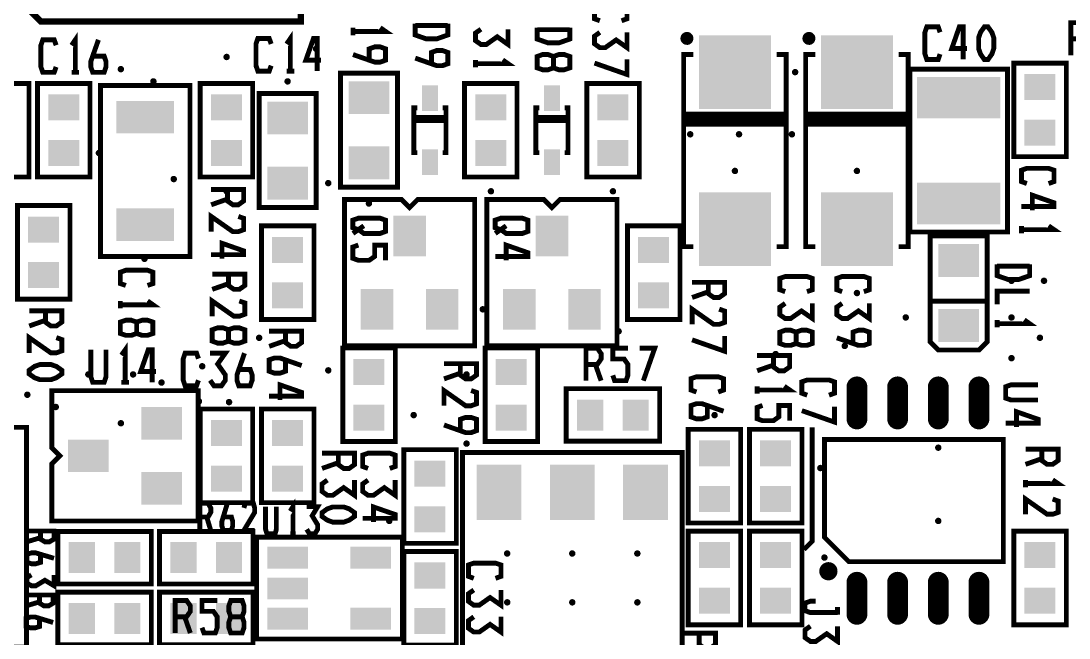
# Model space of a CAD drawing. Extents: x 0 to 118, y -6 to 50.
# Drawn here: x 47.55 to 80.28, y 10.82 to 30.08 of the extents above; entities that cross this region are included whole.
import ezdxf

# ---------------------------------------------------------------- set-up
doc = ezdxf.new("R2010")
doc.units = 0
doc.header["$MEASUREMENT"] = 0
doc.layers.get('0').update_dxf_attribs({"linetype": 'CONTINUOUS'})
for name, color, linetype in [('22-304-0_SMT', 254, 'CONTINUOUS'), ('22-304-0_SST', 1, 'CONTINUOUS'), ('THRUHOLE_TAP', 11, 'CONTINUOUS')]:
    doc.layers.add(name, color=color, linetype=linetype)

# ---------------------------------------------------------------- blocks, each defined once
blk = doc.blocks.new('RECTANGLE_2')
blk.add_solid([(0.4826, 0.4064), (0.4826, -0.4064), (-0.4826, 0.4064), (-0.4826, -0.4064)])
blk = doc.blocks.new('RECTANGLE_3')
blk.add_solid([(0.63627, 0.51308), (0.63627, -0.51308), (-0.63627, 0.51308), (-0.63627, -0.51308)])
blk = doc.blocks.new('RECTANGLE_5')
blk.add_solid([(0.9017, 0.508), (0.9017, -0.508), (-0.9017, 0.508), (-0.9017, -0.508)])
blk = doc.blocks.new('RECTANGLE_6')
blk.add_solid([(0.4064, 0.4826), (0.4064, -0.4826), (-0.4064, 0.4826), (-0.4064, -0.4826)])
blk = doc.blocks.new('RECTANGLE_7')
blk.add_solid([(1.12522, 1.14935), (1.12522, -1.14935), (-1.12522, 1.14935), (-1.12522, -1.14935)])
blk = doc.blocks.new('RECTANGLE_8')
blk.add_solid([(1.30048, 0.6477), (1.30048, -0.6477), (-1.30048, 0.6477), (-1.30048, -0.6477)])
blk = doc.blocks.new('RECTANGLE_14')
blk.add_solid([(0.508, 0.635), (0.508, -0.635), (-0.508, 0.635), (-0.508, -0.635)])
blk = doc.blocks.new('RECTANGLE_16')
blk.add_solid([(0.25019, 0.40005), (0.25019, -0.40005), (-0.25019, 0.40005), (-0.25019, -0.40005)])
blk = doc.blocks.new('RECTANGLE_30')
blk.add_solid([(0.635, 0.508), (0.635, -0.508), (-0.635, 0.508), (-0.635, -0.508)])
blk = doc.blocks.new('OBLONG_36')
at = {"const_width": 0.65024}
blk.add_lwpolyline([(0, 0.50038), (0, -0.50038)], dxfattribs=at)
at = {"const_width": 0.32512}
for points in [[(-0.16256, 0.50038, 1), (0.16256, 0.50038, 1)], [(-0.16256, -0.50038, 1), (0.16256, -0.50038, 1)]]:
    blk.add_lwpolyline(points, format="xyb", close=True, dxfattribs=at)
blk = doc.blocks.new('RECTANGLE_42')
blk.add_solid([(0.635, 0.3429), (0.635, -0.3429), (-0.635, 0.3429), (-0.635, -0.3429)])
blk = doc.blocks.new('RECTANGLE_44')
blk.add_solid([(0.6985, 0.8636), (0.6985, -0.8636), (-0.6985, 0.8636), (-0.6985, -0.8636)])
blk = doc.blocks.new('ROUND_87')
at = {"const_width": 0.10033}
blk.add_lwpolyline([(-0.050164, 0, 1), (0.050164, 0, 1)], format="xyb", close=True, dxfattribs=at)

msp = doc.modelspace()

# ---------------------------------------------------------------- linework, layer by layer
at = {"layer": '22-304-0_SST'}
for points, const_width in [([(56.29402, 38.51402), (47.84598, 38.51402), (47.84598, 32.98952), (48.1711, 32.6644), (47.84598, 32.33928), (47.84598, 30.3911), (48.1711, 30.06598), (56.29402, 30.06598), (56.29402, 38.51402)], 0.20066), ([(65.63106, 30.0863), (65.46342, 30.14726), (65.46342, 30.50286), (65.63106, 30.56128), (66.30924, 30.56128), (66.47942, 30.50286), (66.47942, 30.14726), (66.30924, 30.0863)], 0.1524), ([(57.92216, 29.63418), (57.92216, 29.8704)], 0.1524), ([(57.92216, 29.75356), (58.93816, 29.75356), (58.77052, 29.8704)], 0.1524), ([(59.86526, 29.9974), (59.86526, 29.6418), (60.20308, 29.52242), (60.5409, 29.52242), (60.88126, 29.6418), (60.88126, 29.9974)], 0.1524), ([(59.86526, 29.93644), (60.88126, 29.93644)], 0.1524), ([(61.91758, 29.82214), (61.7474, 29.70276), (61.7474, 29.46654), (61.91758, 29.34716), (62.08776, 29.34716), (62.42558, 29.58592), (62.7634, 29.34716), (62.7634, 29.82214)], 0.1524), ([(63.67526, 29.8704), (63.67526, 29.5148), (64.01308, 29.39542), (64.3509, 29.39542), (64.69126, 29.5148), (64.69126, 29.8704)], 0.1524), ([(63.67526, 29.80944), (64.69126, 29.80944)], 0.1524), ([(65.63106, 29.72308), (65.46342, 29.6037), (65.46342, 29.36748), (65.63106, 29.2481), (65.80124, 29.2481), (66.13906, 29.48686), (66.47942, 29.2481), (66.47942, 29.72308)], 0.1524), ([(76.25588, 29.04744), (76.19746, 28.87726), (75.84186, 28.87726), (75.78344, 29.04744), (75.78344, 29.72562), (75.84186, 29.89326), (76.19746, 29.89326), (76.25588, 29.72562)], 0.1524), ([(77.09408, 29.21762), (76.62164, 29.21762), (76.85786, 29.89326), (76.97724, 29.89326), (76.97724, 28.87726)], 0.1524), ([(77.63764, 28.87726), (77.51826, 29.04744), (77.45984, 29.21762), (77.45984, 29.55544), (77.51826, 29.72562), (77.63764, 29.89326), (77.75448, 29.89326), (77.87386, 29.72562), (77.93228, 29.55544), (77.93228, 29.21762), (77.87386, 29.04744), (77.75448, 28.87726), (77.63764, 28.87726)], 0.1524), ([(80.33766, 29.51988), (80.69326, 29.51988), (80.81264, 29.69006), (80.81264, 29.8577), (80.69326, 30.02788), (80.33766, 30.02788), (80.33766, 29.01188)], 0.1524), ([(48.65116, 28.64612), (48.5902, 28.47594), (48.2346, 28.47594), (48.17618, 28.64612), (48.17618, 29.32176), (48.2346, 29.49194), (48.5902, 29.49194), (48.65116, 29.32176)], 0.1524), ([(49.2506, 28.47594), (49.2506, 29.49194), (49.13376, 29.32176)], 0.1524), ([(49.79416, 28.98394), (50.14976, 28.98394), (50.20818, 28.81376), (50.20818, 28.64612), (50.14976, 28.47594), (49.79416, 28.47594), (49.7332, 28.64612), (49.7332, 28.81376), (49.97196, 29.49194)], 0.1524), ([(55.36692, 28.68676), (55.30596, 28.51658), (54.95036, 28.51658), (54.89194, 28.68676), (54.89194, 29.3624), (54.95036, 29.53258), (55.30596, 29.53258), (55.36692, 29.3624)], 0.1524), ([(55.96636, 28.51658), (55.96636, 29.53258), (55.84952, 29.3624)], 0.1524), ([(56.92394, 28.8544), (56.44896, 28.8544), (56.68772, 29.53258), (56.80456, 29.53258), (56.80456, 28.51658)], 0.1524), ([(68.47332, 29.50972), (68.22694, 29.50972)], 0.1524), ([(68.4022, 29.64688), (68.29552, 29.64688)], 0.1524), ([(68.326, 29.65704), (68.326, 29.41066)], 0.1524), ([(68.46316, 29.58592), (68.46316, 29.48178)], 0.1524), ([(72.28332, 29.50972), (72.03694, 29.50972)], 0.1524), ([(72.2122, 29.64688), (72.10552, 29.64688)], 0.1524), ([(72.136, 29.65704), (72.136, 29.41066)], 0.1524), ([(72.27316, 29.58592), (72.27316, 29.48178)], 0.1524), ([(58.43016, 28.8544), (58.43016, 29.21), (58.60034, 29.27096), (58.77052, 29.27096), (58.93816, 29.21), (58.93816, 28.8544), (58.77052, 28.79598), (58.60034, 28.79598), (57.92216, 29.0322)], 0.1524), ([(60.37326, 28.74264), (60.37326, 29.09824), (60.5409, 29.1592), (60.71108, 29.1592), (60.88126, 29.09824), (60.88126, 28.74264), (60.71108, 28.68422), (60.5409, 28.68422), (59.86526, 28.92044)], 0.1524), ([(61.7474, 28.62834), (61.7474, 28.86456)], 0.1524), ([(61.7474, 28.74772), (62.7634, 28.74772), (62.59576, 28.86456)], 0.1524), ([(64.18326, 28.61564), (64.3509, 28.55722), (64.52108, 28.55722), (64.69126, 28.61564), (64.69126, 28.97124), (64.52108, 29.0322), (64.3509, 29.0322), (64.18326, 28.97124), (64.18326, 28.61564), (64.01308, 28.55722), (63.8429, 28.55722), (63.67526, 28.61564), (63.67526, 28.97124), (63.8429, 29.0322), (64.01308, 29.0322), (64.18326, 28.97124)], 0.1524), ([(65.46342, 28.7655), (66.47942, 28.4099), (66.47942, 28.88488)], 0.1524), ([(68.54952, 29.03474), (68.2498, 29.03474), (68.2498, 23.03526), (68.54952, 23.03526)], 0.1524), ([(71.15048, 29.03474), (71.4502, 29.03474), (71.4502, 23.03526), (71.15048, 23.03526)], 0.1524), ([(72.35952, 29.03474), (72.0598, 29.03474), (72.0598, 23.03526), (72.35952, 23.03526)], 0.1524), ([(74.96048, 29.03474), (75.2602, 29.03474), (75.2602, 23.03526), (74.96048, 23.03526)], 0.1524), ([(80.2005, 25.8445), (80.2005, 28.7655), (78.5622, 28.7655), (78.5622, 25.8445), (80.2005, 25.8445)], 0.1524), ([(49.36998, 28.47594), (49.13376, 28.47594)], 0.1524), ([(56.08574, 28.51658), (55.84952, 28.51658)], 0.1524), ([(59.309, 24.892), (59.309, 28.448), (57.531, 28.448), (57.531, 24.892), (59.309, 24.892)], 0.1524), ([(75.692, 23.495), (78.359, 23.495), (78.359, 28.575), (75.311, 28.575), (75.311, 23.495), (75.692, 23.495)], 0.1524), ([(46.1645, 28.1305), (46.1645, 25.2095), (47.8028, 25.2095), (47.8028, 28.1305), (46.1645, 28.1305)], 0.1524), ([(48.0695, 28.1305), (48.0695, 25.2095), (49.7078, 25.2095), (49.7078, 28.1305), (48.0695, 28.1305)], 0.1524), ([(53.1495, 28.1305), (53.1495, 25.2095), (54.7878, 25.2095), (54.7878, 28.1305), (53.1495, 28.1305)], 0.1524), ([(61.4045, 28.1305), (61.4045, 25.2095), (63.0428, 25.2095), (63.0428, 28.1305), (61.4045, 28.1305)], 0.1524), ([(66.8655, 25.2095), (66.8655, 28.1305), (65.2272, 28.1305), (65.2272, 25.2095), (66.8655, 25.2095)], 0.1524), ([(52.832, 22.733), (50.038, 22.733), (50.038, 28.067), (52.832, 28.067), (52.832, 22.733)], 0.1524), ([(56.769, 24.257), (56.769, 27.813), (54.991, 27.813), (54.991, 24.257), (56.769, 24.257)], 0.1524), ([(59.92622, 27.3685), (59.82462, 27.3685), (59.82462, 25.9715), (59.92622, 25.9715)], 0.1524), ([(60.72378, 25.9715), (60.82538, 25.9715), (60.82538, 27.3685), (60.72378, 27.3685)], 0.1524), ([(63.73622, 27.3685), (63.63462, 27.3685), (63.63462, 25.9715), (63.73622, 25.9715)], 0.1524), ([(64.53378, 25.9715), (64.63538, 25.9715), (64.63538, 27.3685), (64.53378, 27.3685)], 0.1524), ([(68.2625, 27.178), (68.2625, 26.8605)], 0.1524), ([(71.4375, 27.178), (68.2625, 27.178)], 0.1524), ([(71.4375, 27.09926), (68.2625, 27.09926)], 0.1524), ([(68.3641, 27.178), (68.3641, 26.8605)], 0.1524), ([(68.50126, 27.178), (68.50126, 26.8605)], 0.1524), ([(68.63842, 27.178), (68.63842, 26.8605)], 0.1524), ([(68.77558, 27.178), (68.77558, 26.8605)], 0.1524), ([(68.91274, 27.178), (68.91274, 26.8605)], 0.1524), ([(69.0499, 27.178), (69.0499, 26.8605)], 0.1524), ([(69.18706, 27.178), (69.18706, 26.8605)], 0.1524), ([(69.32422, 27.178), (69.32422, 26.8605)], 0.1524), ([(69.46138, 27.178), (69.46138, 26.8605)], 0.1524), ([(69.59854, 27.178), (69.59854, 26.8605)], 0.1524), ([(69.7357, 27.178), (69.7357, 26.8605)], 0.1524), ([(69.87286, 27.178), (69.87286, 26.8605)], 0.1524), ([(70.01002, 27.178), (70.01002, 26.8605)], 0.1524), ([(70.14718, 27.178), (70.14718, 26.8605)], 0.1524), ([(70.28434, 27.178), (70.28434, 26.8605)], 0.1524), ([(70.4215, 27.178), (70.4215, 26.8605)], 0.1524), ([(70.55866, 27.178), (70.55866, 26.8605)], 0.1524), ([(70.69582, 27.178), (70.69582, 26.8605)], 0.1524), ([(70.83298, 27.178), (70.83298, 26.8605)], 0.1524), ([(70.97014, 27.178), (70.97014, 26.8605)], 0.1524), ([(71.1073, 27.178), (71.1073, 26.8605)], 0.1524), ([(71.24446, 27.178), (71.24446, 26.8605)], 0.1524), ([(71.38162, 27.178), (71.38162, 26.8605)], 0.1524), ([(71.4375, 27.178), (71.4375, 26.8605)], 0.1524), ([(72.0725, 27.178), (72.0725, 26.8605)], 0.1524), ([(75.2475, 27.178), (72.0725, 27.178)], 0.1524), ([(75.2475, 27.09926), (72.0725, 27.09926)], 0.1524), ([(72.1741, 27.178), (72.1741, 26.8605)], 0.1524), ([(72.31126, 27.178), (72.31126, 26.8605)], 0.1524), ([(72.44842, 27.178), (72.44842, 26.8605)], 0.1524), ([(72.58558, 27.178), (72.58558, 26.8605)], 0.1524), ([(72.72274, 27.178), (72.72274, 26.8605)], 0.1524), ([(72.8599, 27.178), (72.8599, 26.8605)], 0.1524), ([(72.99706, 27.178), (72.99706, 26.8605)], 0.1524), ([(73.13422, 27.178), (73.13422, 26.8605)], 0.1524), ([(73.27138, 27.178), (73.27138, 26.8605)], 0.1524), ([(73.40854, 27.178), (73.40854, 26.8605)], 0.1524), ([(73.5457, 27.178), (73.5457, 26.8605)], 0.1524), ([(73.68286, 27.178), (73.68286, 26.8605)], 0.1524), ([(73.82002, 27.178), (73.82002, 26.8605)], 0.1524), ([(73.95718, 27.178), (73.95718, 26.8605)], 0.1524), ([(74.09434, 27.178), (74.09434, 26.8605)], 0.1524), ([(74.2315, 27.178), (74.2315, 26.8605)], 0.1524), ([(74.36866, 27.178), (74.36866, 26.8605)], 0.1524), ([(74.50582, 27.178), (74.50582, 26.8605)], 0.1524), ([(74.64298, 27.178), (74.64298, 26.8605)], 0.1524), ([(74.78014, 27.178), (74.78014, 26.8605)], 0.1524), ([(74.9173, 27.178), (74.9173, 26.8605)], 0.1524), ([(75.05446, 27.178), (75.05446, 26.8605)], 0.1524), ([(75.19162, 27.178), (75.19162, 26.8605)], 0.1524), ([(75.2475, 27.178), (75.2475, 26.8605)], 0.1524), ([(60.82538, 27.06878), (60.82538, 26.96972), (59.82462, 26.96972), (59.82462, 27.06878), (60.82538, 27.06878)], 0.1524), ([(64.63538, 27.06878), (64.63538, 26.96972), (63.63462, 26.96972), (63.63462, 27.06878), (64.63538, 27.06878)], 0.1524), ([(71.4375, 26.9621), (68.2625, 26.9621)], 0.1524), ([(71.4375, 26.8605), (68.2625, 26.8605)], 0.1524), ([(75.2475, 26.9621), (72.0725, 26.9621)], 0.1524), ([(75.2475, 26.8605), (72.0725, 26.8605)], 0.1524), ([(78.96606, 25.0063), (78.79842, 25.06726), (78.79842, 25.42286), (78.96606, 25.48128), (79.64424, 25.48128), (79.81442, 25.42286), (79.81442, 25.06726), (79.64424, 25.0063)], 0.1524), ([(54.0004, 24.81834), (54.0004, 24.46274), (54.17058, 24.34336), (54.34076, 24.34336), (54.5084, 24.46274), (54.5084, 24.81834), (53.4924, 24.81834)], 0.1524), ([(54.0004, 24.52116), (53.4924, 24.34336)], 0.1524), ([(57.658, 19.939), (61.722, 19.939), (61.722, 24.511), (59.944, 24.511), (59.69, 24.257), (59.436, 24.511), (57.658, 24.511), (57.658, 19.939)], 0.1524), ([(62.103, 19.939), (66.167, 19.939), (66.167, 24.511), (64.389, 24.511), (64.135, 24.257), (63.881, 24.511), (62.103, 24.511), (62.103, 19.939)], 0.1524), ([(79.13624, 24.1681), (79.13624, 24.64308), (79.81442, 24.40686), (79.81442, 24.28748), (78.79842, 24.28748)], 0.1524), ([(49.0855, 21.3995), (49.0855, 24.3205), (47.4472, 24.3205), (47.4472, 21.3995), (49.0855, 21.3995)], 0.1524), ([(53.4924, 23.50516), (53.4924, 23.98014), (54.17058, 23.50516), (54.34076, 23.50516), (54.5084, 23.56612), (54.5084, 23.92172), (54.34076, 23.98014)], 0.1524), ([(58.0898, 23.92426), (57.91962, 23.86584), (57.91962, 23.62708), (58.0898, 23.56866), (58.25998, 23.44928), (58.76798, 23.44928), (58.93562, 23.51024), (58.93562, 23.86584), (58.76798, 23.92426), (58.0898, 23.92426)], 0.1524), ([(62.5348, 23.92426), (62.36462, 23.86584), (62.36462, 23.62708), (62.5348, 23.56866), (62.70498, 23.44928), (63.21298, 23.44928), (63.38062, 23.51024), (63.38062, 23.86584), (63.21298, 23.92426), (62.5348, 23.92426)], 0.1524), ([(56.7055, 20.7645), (56.7055, 23.6855), (55.0672, 23.6855), (55.0672, 20.7645), (56.7055, 20.7645)], 0.1524), ([(58.25998, 23.68804), (57.91962, 23.44928)], 0.1524), ([(62.70498, 23.68804), (62.36462, 23.44928)], 0.1524), ([(68.1355, 20.7645), (68.1355, 23.6855), (66.4972, 23.6855), (66.4972, 20.7645), (68.1355, 20.7645)], 0.1524), ([(78.79842, 23.44928), (78.79842, 23.6855)], 0.1524), ([(78.79842, 23.56866), (79.81442, 23.56866), (79.64424, 23.6855)], 0.1524), ([(53.83276, 22.66696), (53.83276, 23.14194), (54.5084, 22.90572), (54.5084, 22.78634), (53.4924, 22.78634)], 0.1524), ([(77.47, 19.812), (76.2, 19.812), (75.946, 20.066), (75.946, 23.368), (77.724, 23.368), (77.724, 20.066), (77.47, 19.812)], 0.1524), ([(58.0898, 23.08606), (57.91962, 23.02764), (57.91962, 22.67204), (58.0898, 22.61108), (58.42762, 22.61108), (58.5978, 22.73046), (58.5978, 23.08606), (58.93562, 23.08606), (58.93562, 22.61108)], 0.1524), ([(62.70498, 22.61108), (62.70498, 23.08606), (63.38062, 22.84984), (63.38062, 22.73046), (62.36462, 22.73046)], 0.1524), ([(50.82794, 21.82622), (50.65776, 21.88464), (50.65776, 22.24024), (50.82794, 22.3012), (51.50612, 22.3012), (51.67376, 22.24024), (51.67376, 21.88464), (51.50612, 21.82622)], 0.1524), ([(78.03896, 22.48662), (78.03896, 22.13102), (78.37678, 22.01418), (78.71714, 22.01418), (79.05496, 22.13102), (79.05496, 22.48662)], 0.1524), ([(78.03896, 22.4282), (79.05496, 22.4282)], 0.1524), ([(54.03342, 22.17928), (54.03342, 21.82368), (54.20106, 21.7043), (54.37124, 21.7043), (54.54142, 21.82368), (54.54142, 22.17928), (53.52542, 22.17928)], 0.1524), ([(54.03342, 21.8821), (53.52542, 21.7043)], 0.1524), ([(69.01942, 21.92528), (69.01942, 21.56968), (69.18706, 21.4503), (69.35724, 21.4503), (69.52742, 21.56968), (69.52742, 21.92528), (68.51142, 21.92528)], 0.1524), ([(71.41972, 21.63318), (71.25208, 21.6916), (71.25208, 22.0472), (71.41972, 22.10562), (72.0979, 22.10562), (72.26808, 22.0472), (72.26808, 21.6916), (72.0979, 21.63318)], 0.1524), ([(73.19772, 21.63318), (73.03008, 21.6916), (73.03008, 22.0472), (73.19772, 22.10562), (73.8759, 22.10562), (74.04608, 22.0472), (74.04608, 21.6916), (73.8759, 21.63318)], 0.1524), ([(69.01942, 21.6281), (68.51142, 21.4503)], 0.1524), ([(78.03896, 21.2344), (78.03896, 21.64842), (79.05496, 21.64842)], 0.1524), ([(50.65776, 21.1074), (50.65776, 21.34362)], 0.1524), ([(50.65776, 21.22424), (51.67376, 21.22424), (51.50612, 21.34362)], 0.1524), ([(53.52542, 20.8661), (53.52542, 21.34108), (54.20106, 20.8661), (54.37124, 20.8661), (54.54142, 20.92706), (54.54142, 21.28266), (54.37124, 21.34108)], 0.1524), ([(71.41972, 21.26742), (71.25208, 21.15058), (71.25208, 20.91182), (71.41972, 20.79498), (71.5899, 20.79498), (71.92772, 21.0312), (72.26808, 20.79498), (72.26808, 21.26742)], 0.1524), ([(73.19772, 21.26742), (73.03008, 21.15058), (73.03008, 20.91182), (73.19772, 20.79498), (73.3679, 20.79498), (73.70572, 21.0312), (74.04608, 20.79498), (74.04608, 21.26742)], 0.1524), ([(77.724, 21.336), (75.946, 21.336)], 0.1524), ([(48.31842, 21.03628), (48.31842, 20.68068), (48.48606, 20.5613), (48.65624, 20.5613), (48.82642, 20.68068), (48.82642, 21.03628), (47.81042, 21.03628)], 0.1524), ([(68.51142, 20.6121), (68.51142, 21.08708), (69.18706, 20.6121), (69.35724, 20.6121), (69.52742, 20.67306), (69.52742, 21.02866), (69.35724, 21.08708)], 0.1524), ([(48.31842, 20.7391), (47.81042, 20.5613)], 0.1524), ([(51.16576, 20.32762), (51.33594, 20.2692), (51.50612, 20.2692), (51.67376, 20.32762), (51.67376, 20.68322), (51.50612, 20.74164), (51.33594, 20.74164), (51.16576, 20.68322), (51.16576, 20.32762), (50.99812, 20.2692), (50.82794, 20.2692), (50.65776, 20.32762), (50.65776, 20.68322), (50.82794, 20.74164), (50.99812, 20.74164), (51.16576, 20.68322)], 0.1524), ([(78.03896, 20.51558), (78.03896, 20.7518)], 0.1524), ([(78.03896, 20.63242), (79.05496, 20.63242), (78.88478, 20.7518)], 0.1524), ([(47.81042, 19.7231), (47.81042, 20.19808), (48.48606, 19.7231), (48.65624, 19.7231), (48.82642, 19.78406), (48.82642, 20.13966), (48.65624, 20.19808)], 0.1524), ([(54.03342, 20.08886), (54.20106, 20.0279), (54.37124, 20.0279), (54.54142, 20.08886), (54.54142, 20.44446), (54.37124, 20.50288), (54.20106, 20.50288), (54.03342, 20.44446), (54.03342, 20.08886), (53.86324, 20.0279), (53.69306, 20.0279), (53.52542, 20.08886), (53.52542, 20.44446), (53.69306, 20.50288), (53.86324, 20.50288), (54.03342, 20.44446)], 0.1524), ([(55.81142, 20.40128), (55.81142, 20.04568), (55.97906, 19.9263), (56.14924, 19.9263), (56.31942, 20.04568), (56.31942, 20.40128), (55.30342, 20.40128)], 0.1524), ([(68.51142, 20.1295), (69.52742, 19.7739), (69.52742, 20.24888)], 0.1524), ([(71.76008, 20.0152), (71.92772, 19.95678), (72.0979, 19.95678), (72.26808, 20.0152), (72.26808, 20.3708), (72.0979, 20.42922), (71.92772, 20.42922), (71.76008, 20.3708), (71.76008, 20.0152), (71.5899, 19.95678), (71.41972, 19.95678), (71.25208, 20.0152), (71.25208, 20.3708), (71.41972, 20.42922), (71.5899, 20.42922), (71.76008, 20.3708)], 0.1524), ([(73.53808, 20.0152), (73.53808, 20.3708), (73.70572, 20.42922), (73.8759, 20.42922), (74.04608, 20.3708), (74.04608, 20.0152), (73.8759, 19.95678), (73.70572, 19.95678), (73.03008, 20.193)], 0.1524), ([(50.81016, 18.80362), (50.81016, 19.81962), (50.69078, 19.65198)], 0.1524), ([(55.81142, 20.1041), (55.30342, 19.9263)], 0.1524), ([(50.20818, 19.81962), (50.20818, 18.9738), (50.14976, 18.80362), (49.79416, 18.80362), (49.73574, 18.9738), (49.73574, 19.81962)], 0.1524), ([(51.76774, 19.14398), (51.29276, 19.14398), (51.52898, 19.81962), (51.64836, 19.81962), (51.64836, 18.80362)], 0.1524), ([(53.09616, 18.86712), (53.0352, 18.69694), (52.6796, 18.69694), (52.62118, 18.86712), (52.62118, 19.54276), (52.6796, 19.71294), (53.0352, 19.71294), (53.09616, 19.54276)], 0.1524), ([(53.45938, 18.86712), (53.57876, 18.69694), (53.81498, 18.69694), (53.93436, 18.86712), (53.93436, 19.03476), (53.6956, 19.37512), (53.93436, 19.71294), (53.45938, 19.71294)], 0.1524), ([(54.356, 19.20494), (54.7116, 19.20494), (54.77256, 19.03476), (54.77256, 18.86712), (54.7116, 18.69694), (54.356, 18.69694), (54.29758, 18.86712), (54.29758, 19.03476), (54.5338, 19.71294)], 0.1524), ([(55.81142, 19.50466), (55.81142, 19.14906), (55.64124, 19.0881), (55.47106, 19.0881), (55.30342, 19.14906), (55.30342, 19.50466), (55.47106, 19.56308), (55.64124, 19.56308), (56.31942, 19.32686)], 0.1524), ([(59.2455, 16.9545), (59.2455, 19.8755), (57.6072, 19.8755), (57.6072, 16.9545), (59.2455, 16.9545)], 0.1524), ([(63.6905, 16.9545), (63.6905, 19.8755), (62.0522, 19.8755), (62.0522, 16.9545), (63.6905, 16.9545)], 0.1524), ([(65.19672, 19.36242), (65.55232, 19.36242), (65.66916, 19.53006), (65.66916, 19.70024), (65.55232, 19.87042), (65.19672, 19.87042), (65.19672, 18.85442)], 0.1524), ([(66.03492, 19.02206), (66.09334, 18.85442), (66.44894, 18.85442), (66.50736, 19.02206), (66.50736, 19.36242), (66.39052, 19.53006), (66.03492, 19.53006), (66.03492, 19.87042), (66.50736, 19.87042)], 0.1524), ([(66.98996, 18.85442), (67.34556, 19.87042), (66.87312, 19.87042)], 0.1524), ([(71.05142, 19.63928), (71.05142, 19.28368), (71.21906, 19.1643), (71.38924, 19.1643), (71.55942, 19.28368), (71.55942, 19.63928), (70.54342, 19.63928)], 0.1524), ([(47.81042, 19.18208), (47.97806, 19.30146), (48.14824, 19.35988), (48.48606, 19.35988), (48.65624, 19.30146), (48.82642, 19.18208), (48.82642, 19.0627), (48.65624, 18.94586), (48.48606, 18.8849), (48.14824, 18.8849), (47.97806, 18.94586), (47.81042, 19.0627), (47.81042, 19.18208)], 0.1524), ([(61.27242, 19.38528), (61.27242, 19.02968), (61.44006, 18.9103), (61.61024, 18.9103), (61.78042, 19.02968), (61.78042, 19.38528), (60.76442, 19.38528)], 0.1524), ([(65.49136, 19.36242), (65.66916, 18.85442)], 0.1524), ([(71.05142, 19.3421), (70.54342, 19.1643)], 0.1524), ([(61.27242, 19.0881), (60.76442, 18.9103)], 0.1524), ([(68.64858, 18.50136), (68.4784, 18.56232), (68.4784, 18.91792), (68.64858, 18.97634), (69.32676, 18.97634), (69.4944, 18.91792), (69.4944, 18.56232), (69.32676, 18.50136)], 0.1524), ([(50.92954, 18.80362), (50.69078, 18.80362)], 0.1524), ([(55.64124, 18.2499), (55.64124, 18.72488), (56.31942, 18.48866), (56.31942, 18.36928), (55.30342, 18.36928)], 0.1524), ([(60.76442, 18.0721), (60.76442, 18.54708), (61.44006, 18.0721), (61.61024, 18.0721), (61.78042, 18.13306), (61.78042, 18.48866), (61.61024, 18.54708)], 0.1524), ([(67.5005, 18.6055), (64.5795, 18.6055), (64.5795, 16.9672), (67.5005, 16.9672), (67.5005, 18.6055)], 0.1524), ([(70.54342, 18.44548), (70.54342, 18.6817)], 0.1524), ([(70.54342, 18.56486), (71.55942, 18.56486), (71.38924, 18.6817)], 0.1524), ([(72.10806, 18.4023), (71.94042, 18.46326), (71.94042, 18.81886), (72.10806, 18.87728), (72.78624, 18.87728), (72.95642, 18.81886), (72.95642, 18.46326), (72.78624, 18.4023)], 0.1524), ([(79.31912, 18.25244), (78.47076, 18.25244), (78.30312, 18.31086), (78.30312, 18.66646), (78.47076, 18.72488), (79.31912, 18.72488)], 0.1524), ([(53.086, 14.478), (53.086, 18.542), (48.514, 18.542), (48.514, 16.764), (48.768, 16.51), (48.514, 16.256), (48.514, 14.478), (53.086, 14.478)], 0.1524), ([(53.1495, 17.9705), (53.1495, 15.0495), (54.7878, 15.0495), (54.7878, 17.9705), (53.1495, 17.9705)], 0.1524), ([(56.7055, 15.0495), (56.7055, 17.9705), (55.0672, 17.9705), (55.0672, 15.0495), (56.7055, 15.0495)], 0.1524), ([(68.9864, 18.07972), (68.9864, 17.72412), (68.81876, 17.66316), (68.64858, 17.66316), (68.4784, 17.72412), (68.4784, 18.07972), (68.64858, 18.13814), (68.81876, 18.13814), (69.4944, 17.90192)], 0.1524), ([(70.71106, 18.08226), (70.54342, 18.0213), (70.54342, 17.6657), (70.71106, 17.60728), (71.05142, 17.60728), (71.21906, 17.72666), (71.21906, 18.08226), (71.55942, 18.08226), (71.55942, 17.60728)], 0.1524), ([(71.94042, 17.9197), (72.95642, 17.5641), (72.95642, 18.03908)], 0.1524), ([(61.27242, 17.29486), (61.27242, 17.65046), (61.44006, 17.70888), (61.61024, 17.70888), (61.78042, 17.65046), (61.78042, 17.29486), (61.61024, 17.2339), (61.44006, 17.2339), (60.76442, 17.47266)], 0.1524), ([(78.64094, 17.41424), (78.64094, 17.88668), (79.31912, 17.65046), (79.31912, 17.53108), (78.30312, 17.53108)], 0.1524), ([(38.6334, 17.399), (38.6334, 10.541), (47.7266, 10.541), (47.7266, 17.399), (38.6334, 17.399)], 0.1524), ([(68.3895, 17.3355), (68.3895, 14.4145), (70.0278, 14.4145), (70.0278, 17.3355), (68.3895, 17.3355)], 0.1524), ([(71.9455, 14.4145), (71.9455, 17.3355), (70.3072, 17.3355), (70.3072, 14.4145), (71.9455, 14.4145)], 0.1524), ([(72.009, 13.589), (72.263, 13.843), (72.263, 17.399)], 0.1524), ([(72.644, 13.97), (72.644, 17.018), (78.232, 17.018), (78.232, 13.208), (73.406, 13.208), (72.644, 13.97)], 0.1524), ([(61.1505, 13.7795), (61.1505, 16.7005), (59.5122, 16.7005), (59.5122, 13.7795), (61.1505, 13.7795)], 0.1524), ([(79.43342, 16.71828), (79.43342, 16.36268), (79.60106, 16.2433), (79.77124, 16.2433), (79.94142, 16.36268), (79.94142, 16.71828), (78.92542, 16.71828)], 0.1524), ([(57.46242, 16.59128), (57.46242, 16.23568), (57.63006, 16.1163), (57.80024, 16.1163), (57.97042, 16.23568), (57.97042, 16.59128), (56.95442, 16.59128)], 0.1524), ([(57.46242, 16.2941), (56.95442, 16.1163)], 0.1524), ([(58.39206, 16.1163), (58.22442, 16.17726), (58.22442, 16.53286), (58.39206, 16.59128), (59.07024, 16.59128), (59.24042, 16.53286), (59.24042, 16.17726), (59.07024, 16.1163)], 0.1524), ([(68.199, 16.6116), (61.341, 16.6116), (61.341, 7.5184), (68.199, 7.5184), (68.199, 16.6116)], 0.1524), ([(79.43342, 16.4211), (78.92542, 16.2433)], 0.1524), ([(57.12206, 15.75308), (56.95442, 15.6337), (56.95442, 15.39748), (57.12206, 15.2781), (57.29224, 15.2781), (57.63006, 15.51686), (57.97042, 15.2781), (57.97042, 15.75308)], 0.1524), ([(58.39206, 15.75308), (58.22442, 15.6337), (58.22442, 15.39748), (58.39206, 15.2781), (58.56224, 15.2781), (58.90006, 15.51686), (59.24042, 15.2781), (59.24042, 15.75308)], 0.1524), ([(78.92542, 15.52448), (78.92542, 15.7607)], 0.1524), ([(78.92542, 15.64386), (79.94142, 15.64386), (79.77124, 15.7607)], 0.1524), ([(53.14188, 14.60246), (53.39588, 14.60246), (53.4797, 14.7447), (53.4797, 14.8844), (53.39588, 15.02664), (53.14188, 15.02664), (53.14188, 14.18082)], 0.1524), ([(53.87086, 14.60246), (54.12486, 14.60246), (54.1655, 14.46276), (54.1655, 14.32052), (54.12486, 14.18082), (53.87086, 14.18082), (53.82768, 14.32052), (53.82768, 14.46276), (53.99786, 15.02664)], 0.1524), ([(54.8513, 14.18082), (54.51348, 14.18082), (54.8513, 14.7447), (54.8513, 14.8844), (54.81066, 15.02664), (54.55666, 15.02664), (54.51348, 14.8844)], 0.1524), ([(56.04764, 14.07668), (56.04764, 14.9225), (55.96128, 14.7828)], 0.1524), ([(78.92542, 14.68628), (78.92542, 15.16126), (79.60106, 14.68628), (79.77124, 14.68628), (79.94142, 14.7447), (79.94142, 15.1003), (79.77124, 15.16126)], 0.1524), ([(55.52948, 14.9225), (55.52948, 14.21638), (55.48884, 14.07668), (55.23484, 14.07668), (55.19166, 14.21638), (55.19166, 14.9225)], 0.1524), ([(56.4769, 14.21638), (56.56326, 14.07668), (56.7309, 14.07668), (56.81726, 14.21638), (56.81726, 14.35862), (56.64708, 14.64056), (56.81726, 14.9225), (56.4769, 14.9225)], 0.1524), ([(56.95442, 14.73708), (57.12206, 14.85646), (57.29224, 14.91488), (57.63006, 14.91488), (57.80024, 14.85646), (57.97042, 14.73708), (57.97042, 14.6177), (57.80024, 14.50086), (57.63006, 14.4399), (57.29224, 14.4399), (57.12206, 14.50086), (56.95442, 14.6177), (56.95442, 14.73708)], 0.1524), ([(58.56224, 14.4399), (58.56224, 14.91488), (59.24042, 14.67866), (59.24042, 14.55928), (58.22442, 14.55928)], 0.1524), ([(53.3527, 14.60246), (53.4797, 14.18082)], 0.1524), ([(48.16094, 14.16558), (48.16094, 13.91158), (48.30064, 13.82776), (48.44288, 13.82776), (48.58512, 13.91158), (48.58512, 14.16558), (47.73676, 14.16558)], 0.1524), ([(48.7045, 12.5095), (51.6255, 12.5095), (51.6255, 14.1478), (48.7045, 14.1478), (48.7045, 12.5095)], 0.1524), ([(51.8795, 12.5095), (54.8005, 12.5095), (54.8005, 14.1478), (51.8795, 14.1478), (51.8795, 12.5095)], 0.1524), ([(56.13146, 14.07668), (55.96128, 14.07668)], 0.1524), ([(68.3895, 14.1605), (68.3895, 11.2395), (70.0278, 11.2395), (70.0278, 14.1605), (68.3895, 14.1605)], 0.1524), ([(71.9455, 11.2395), (71.9455, 14.1605), (70.3072, 14.1605), (70.3072, 11.2395), (71.9455, 11.2395)], 0.1524), ([(80.2005, 11.2395), (80.2005, 14.1605), (78.5622, 14.1605), (78.5622, 11.2395), (80.2005, 11.2395)], 0.1524), ([(48.16094, 13.95476), (47.73676, 13.82776)], 0.1524), ([(59.2328, 13.97), (59.4614, 13.97), (59.4614, 10.795), (54.9148, 10.795), (54.9148, 13.97), (59.2328, 13.97)], 0.1524), ([(48.16094, 13.43914), (48.16094, 13.18514), (48.0187, 13.14196), (47.879, 13.14196), (47.73676, 13.18514), (47.73676, 13.43914), (47.879, 13.47978), (48.0187, 13.47978), (48.58512, 13.31214)], 0.1524), ([(61.1505, 10.6045), (61.1505, 13.5255), (59.5122, 13.5255), (59.5122, 10.6045), (61.1505, 10.6045)], 0.1524), ([(61.69406, 12.6873), (61.52642, 12.74826), (61.52642, 13.10386), (61.69406, 13.16228), (62.37224, 13.16228), (62.54242, 13.10386), (62.54242, 12.74826), (62.37224, 12.6873)], 0.1524), ([(72.89292, 13.07592), (72.64654, 13.07592)], 0.1524), ([(72.66178, 13.08608), (72.66178, 12.72794)], 0.1524), ([(72.79894, 13.11402), (72.79894, 12.70254)], 0.1524), ([(72.9361, 13.0302), (72.9361, 12.78382)], 0.1524), ([(47.879, 12.79398), (47.73676, 12.71016), (47.73676, 12.53998), (47.879, 12.45616), (48.0187, 12.45616), (48.30064, 12.62634), (48.58512, 12.45616), (48.58512, 12.79398)], 0.1524), ([(72.9742, 12.93876), (72.56272, 12.93876)], 0.1524), ([(72.9488, 12.8016), (72.59066, 12.8016)], 0.1524), ([(48.133, 12.1666), (48.133, 11.9126), (48.2727, 11.82624), (48.41494, 11.82624), (48.55718, 11.9126), (48.55718, 12.1666), (47.70882, 12.1666)], 0.1524), ([(51.6255, 12.2555), (48.7045, 12.2555), (48.7045, 10.6172), (51.6255, 10.6172), (51.6255, 12.2555)], 0.1524), ([(54.8005, 12.2555), (51.8795, 12.2555), (51.8795, 10.6172), (54.8005, 10.6172), (54.8005, 12.2555)], 0.1524), ([(61.69406, 12.32408), (61.52642, 12.2047), (61.52642, 11.96848), (61.69406, 11.8491), (61.86424, 11.8491), (62.20206, 12.08786), (62.54242, 11.8491), (62.54242, 12.32408)], 0.1524), ([(48.133, 11.95324), (47.70882, 11.82624)], 0.1524), ([(52.36972, 11.48842), (52.72532, 11.48842), (52.84216, 11.65606), (52.84216, 11.82624), (52.72532, 11.99642), (52.36972, 11.99642), (52.36972, 10.98042)], 0.1524), ([(53.20792, 11.14806), (53.26634, 10.98042), (53.62194, 10.98042), (53.68036, 11.14806), (53.68036, 11.48842), (53.56352, 11.65606), (53.20792, 11.65606), (53.20792, 11.99642), (53.68036, 11.99642)], 0.1524), ([(54.46014, 11.48842), (54.51856, 11.65606), (54.51856, 11.82624), (54.46014, 11.99642), (54.10454, 11.99642), (54.04612, 11.82624), (54.04612, 11.65606), (54.10454, 11.48842), (54.46014, 11.48842), (54.51856, 11.31824), (54.51856, 11.14806), (54.46014, 10.98042), (54.10454, 10.98042), (54.04612, 11.14806), (54.04612, 11.31824), (54.10454, 11.48842)], 0.1524), ([(72.37476, 11.97356), (72.20712, 11.97356), (72.03694, 11.9126), (72.03694, 11.67638), (72.20712, 11.61796), (73.05294, 11.61796)], 0.1524), ([(73.05294, 11.557), (73.05294, 11.79576)], 0.1524), ([(48.133, 11.43762), (48.133, 11.18362), (47.99076, 11.14044), (47.85106, 11.14044), (47.70882, 11.18362), (47.70882, 11.43762), (47.85106, 11.4808), (47.99076, 11.4808), (48.55718, 11.31062)], 0.1524), ([(52.66436, 11.48842), (52.84216, 10.98042)], 0.1524), ([(61.69406, 11.48588), (61.52642, 11.3665), (61.52642, 11.13028), (61.69406, 11.0109), (61.86424, 11.0109), (62.20206, 11.24966), (62.54242, 11.0109), (62.54242, 11.48588)], 0.1524), ([(72.20712, 11.19378), (72.03694, 11.0744), (72.03694, 10.83818), (72.20712, 10.7188), (72.37476, 10.7188), (72.71512, 10.95756), (73.05294, 10.7188), (73.05294, 11.19378)], 0.1524), ([(68.7324, 10.97534), (68.7324, 10.61974), (68.90258, 10.50036), (69.07276, 10.50036), (69.2404, 10.61974), (69.2404, 10.97534), (68.2244, 10.97534)], 0.1524)]:
    msp.add_lwpolyline(points, dxfattribs=dict(at, const_width=const_width))
at = {"layer": '22-304-0_SST', "const_width": 0.1524}
for points in [[(68.34886, 29.65958, 0.4142136), (68.2244, 29.53512)], [(68.2244, 29.53512, 0.4142136), (68.34886, 29.41066)], [(68.47586, 29.53512, 0.4142136), (68.34886, 29.66212)], [(68.34886, 29.40812, 0.4142136), (68.47586, 29.53512)], [(72.15886, 29.65958, 0.4142136), (72.0344, 29.53512)], [(72.0344, 29.53512, 0.4142136), (72.15886, 29.41066)], [(72.28586, 29.53512, 0.4142136), (72.15886, 29.66212)], [(72.15886, 29.40812, 0.4142136), (72.28586, 29.53512)], [(72.76846, 13.11656, 0.4142136), (72.56018, 12.90828)], [(72.97674, 12.90828, 0.4142136), (72.76846, 13.11656)], [(72.56018, 12.90828, 0.4142136), (72.76846, 12.7)], [(72.76846, 12.7, 0.4142136), (72.97674, 12.90828)]]:
    msp.add_lwpolyline(points, format="xyb", dxfattribs=at)

# ---------------------------------------------------------------- block references
at = {"layer": '22-304-0_SMT'}
for name, p in [('RECTANGLE_7', (69.85, 28.48356)), ('RECTANGLE_7', (73.66, 28.48356)), ('RECTANGLE_3', (58.42, 27.686)), ('RECTANGLE_8', (76.835, 27.686)), ('RECTANGLE_2', (79.375, 28.0162)), ('RECTANGLE_16', (60.325, 27.67076)), ('RECTANGLE_16', (64.135, 27.67076)), ('RECTANGLE_2', (48.895, 27.3812)), ('RECTANGLE_5', (51.435, 27.0764)), ('RECTANGLE_2', (53.975, 27.3812)), ('RECTANGLE_3', (55.88, 27.051)), ('RECTANGLE_2', (62.23, 27.3812)), ('RECTANGLE_2', (66.04, 27.3812)), ('RECTANGLE_2', (79.375, 26.5938)), ('RECTANGLE_2', (48.895, 25.9588)), ('RECTANGLE_2', (53.975, 25.9588)), ('RECTANGLE_2', (62.23, 25.9588)), ('RECTANGLE_2', (66.04, 25.9588)), ('RECTANGLE_3', (58.42, 25.654)), ('RECTANGLE_16', (60.325, 25.66924)), ('RECTANGLE_16', (64.135, 25.66924)), ('RECTANGLE_3', (55.88, 25.019)), ('RECTANGLE_8', (76.835, 24.384)), ('RECTANGLE_7', (69.85, 23.5839)), ('RECTANGLE_7', (73.66, 23.5839)), ('RECTANGLE_5', (51.435, 23.7236)), ('RECTANGLE_2', (48.26, 23.5712)), ('RECTANGLE_14', (59.69, 23.368)), ('RECTANGLE_14', (64.135, 23.368)), ('RECTANGLE_2', (55.88, 22.9362)), ('RECTANGLE_2', (67.31, 22.9362)), ('RECTANGLE_3', (76.835, 22.606)), ('RECTANGLE_2', (48.26, 22.1488)), ('RECTANGLE_2', (55.88, 21.5138)), ('RECTANGLE_14', (58.674, 21.082)), ('RECTANGLE_14', (60.706, 21.082)), ('RECTANGLE_14', (63.119, 21.082)), ('RECTANGLE_14', (65.151, 21.082)), ('RECTANGLE_2', (67.31, 21.5138)), ('RECTANGLE_3', (76.835, 20.574)), ('RECTANGLE_2', (58.42, 19.1262)), ('RECTANGLE_2', (62.865, 19.1262)), ('OBLONG_36', (73.66, 18.161)), ('OBLONG_36', (74.93, 18.161)), ('OBLONG_36', (76.2, 18.161)), ('OBLONG_36', (77.47, 18.161)), ('RECTANGLE_30', (51.943, 17.526)), ('RECTANGLE_2', (58.42, 17.7038)), ('RECTANGLE_2', (62.865, 17.7038)), ('RECTANGLE_6', (65.3288, 17.78)), ('RECTANGLE_6', (66.7512, 17.78)), ('RECTANGLE_2', (53.975, 17.2212)), ('RECTANGLE_2', (55.88, 17.2212)), ('RECTANGLE_30', (49.657, 16.51)), ('RECTANGLE_2', (69.215, 16.5862)), ('RECTANGLE_2', (71.12, 16.5862)), ('RECTANGLE_2', (53.975, 15.7988)), ('RECTANGLE_2', (55.88, 15.7988)), ('RECTANGLE_2', (60.325, 15.9512)), ('RECTANGLE_44', (62.484, 15.367)), ('RECTANGLE_44', (64.77, 15.367)), ('RECTANGLE_44', (67.056, 15.367)), ('RECTANGLE_30', (51.943, 15.494)), ('RECTANGLE_2', (69.215, 15.1638)), ('RECTANGLE_2', (71.12, 15.1638)), ('RECTANGLE_2', (60.325, 14.5288)), ('RECTANGLE_6', (49.4538, 13.335)), ('RECTANGLE_6', (50.8762, 13.335)), ('RECTANGLE_6', (52.6288, 13.335)), ('RECTANGLE_6', (54.0512, 13.335)), ('RECTANGLE_2', (69.215, 13.4112)), ('RECTANGLE_2', (71.12, 13.4112)), ('RECTANGLE_2', (79.375, 13.4112)), ('RECTANGLE_42', (55.88, 13.335)), ('RECTANGLE_42', (58.4708, 13.335)), ('RECTANGLE_2', (60.325, 12.7762)), ('OBLONG_36', (73.66, 12.065)), ('OBLONG_36', (74.93, 12.065)), ('OBLONG_36', (76.2, 12.065)), ('OBLONG_36', (77.47, 12.065)), ('RECTANGLE_42', (55.88, 12.3698)), ('RECTANGLE_2', (69.215, 11.9888)), ('RECTANGLE_2', (71.12, 11.9888)), ('RECTANGLE_2', (79.375, 11.9888)), ('RECTANGLE_6', (49.4538, 11.43)), ('RECTANGLE_6', (50.8762, 11.43)), ('RECTANGLE_6', (52.6288, 11.43)), ('RECTANGLE_6', (54.0512, 11.43)), ('RECTANGLE_42', (55.88, 11.43)), ('RECTANGLE_42', (58.4708, 11.43)), ('RECTANGLE_2', (60.325, 11.3538))]:
    msp.add_blockref(name, p, dxfattribs=at)
at = {"layer": 'THRUHOLE_TAP'}
for p in [(56.769, 29.21), (53.975, 28.956), (50.673, 28.575), (71.7296, 28.48356), (51.689, 28.194), (55.88, 28.194), (68.453, 26.543), (69.977, 26.543), (71.628, 26.543), (49.9872, 25.9588), (52.324, 25.146), (69.85, 25.4), (73.66, 25.4), (57.15, 25.019), (53.975, 24.765), (62.23, 24.765), (66.04, 24.765), (58.42, 24.384), (51.4096, 22.6568), (78.486, 21.971), (79.502, 21.971), (73.66, 21.59), (61.976, 21.082), (75.184, 20.828), (78.486, 20.828), (54.991, 20.193), (66.2178, 20.3962), (79.375, 20.193), (73.279, 19.939), (71.12, 19.685), (78.486, 19.558), (53.213, 19.304), (49.657, 19.05), (51.054, 19.05), (57.15, 19.177), (61.468, 19.05), (51.943, 18.796), (47.752, 18.415), (48.641, 18.034), (53.1114, 18.2118), (54.0512, 18.1864), (59.817, 17.78), (69.215, 17.78), (50.673, 17.526), (61.468, 16.891), (76.2, 16.764), (72.517, 16.129), (59.055, 14.478), (76.2, 14.478), (62.738, 13.462), (64.77, 13.462), (66.802, 13.462), (72.644, 13.335), (62.738, 11.938), (64.77, 11.938), (66.802, 11.938)]:
    msp.add_blockref('ROUND_87', p, dxfattribs=at)

doc.saveas('drawing.dxf')
